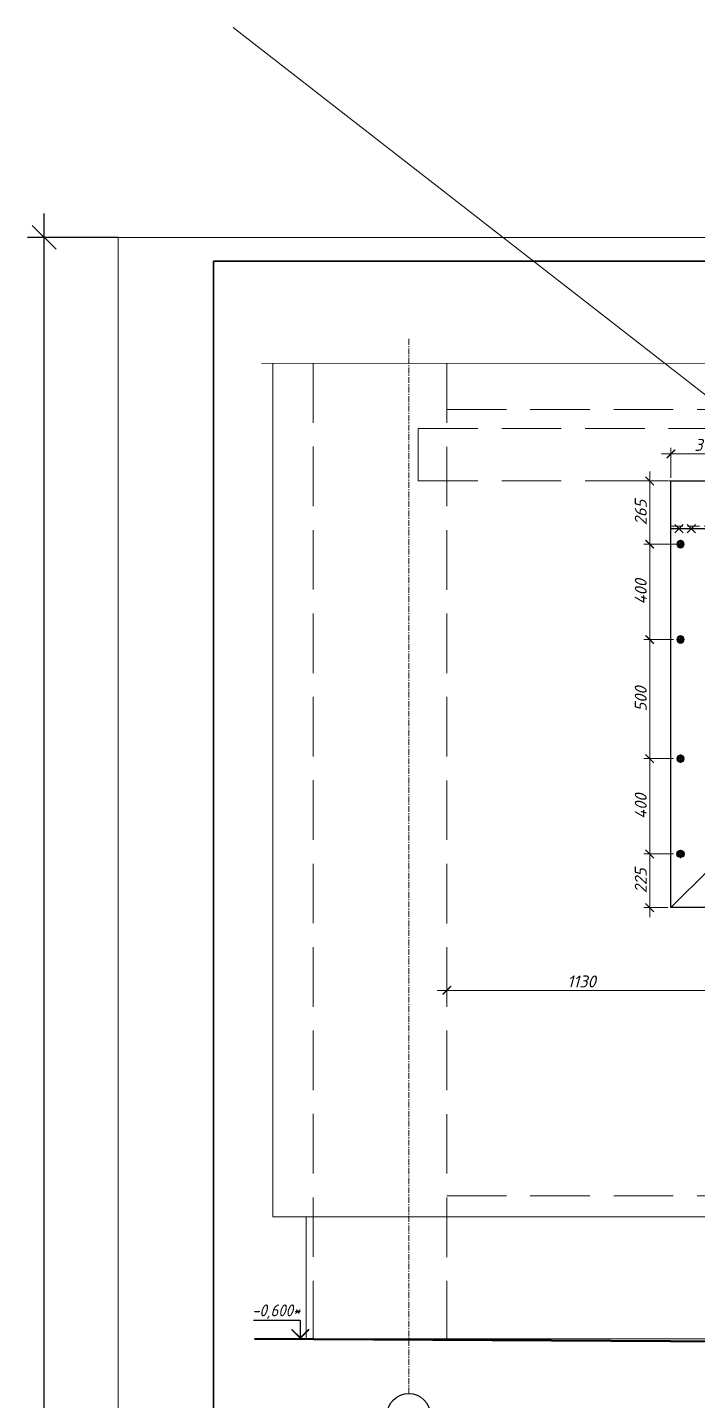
# Model space of a CAD drawing. Header units: millimetres. Extents: x 749182 to 2267578, y 70462 to 311449.
# Drawn here: x 2206757 to 2209567, y 207969 to 213730 of the extents above; entities that cross this region are included whole.
import ezdxf

# ---------------------------------------------------------------- set-up
doc = ezdxf.new("R2010")
doc.units = ezdxf.units.MM
for name, pattern in [('GOST2.303 4', [7, 5, -2, 0]), ('ГОСТ 2.303 4', [7, 5, -2, 0]), ('осеваяX2', [4, 2.5, -0.5, 0.5, -0.5])]:
    doc.linetypes.add(name, pattern=pattern)
doc.layers.get('Defpoints').update_dxf_attribs({"color": 255})
for name, color, linetype, lineweight in [('1Стены', 252, 'Continuous', 25), ('Оси', 165, 'осеваяX2', 13), ('Размер', 7, 'Continuous', 13), ('Размеры КР', 164, 'Continuous', 9), ('сварка', 156, 'Continuous', 9), ('Стены 1', 193, 'Continuous', 15), ('Шахты для нанесения на ТХ', 210, 'Continuous', 60), ('Штриховка в сечении', 7, 'Continuous', 5), ('штриховка кирпич', 42, 'Continuous', 5), ('Штрихока', 8, 'Continuous', 9)]:
    doc.layers.add(name, color=color, linetype=linetype, lineweight=lineweight)
for name, color, linetype in [('VPORTS', 7, 'Continuous'), ('металл', 124, 'Continuous'), ('Текст', 7, 'Continuous')]:
    doc.layers.add(name, color=color, linetype=linetype)
doc.styles.add('GOST', font='', dxfattribs={"width": 0.8, "oblique": 10})
doc.styles.add('GOST 2.304_new', font='isocpeur.ttf', dxfattribs={"width": 0.9, "oblique": 15})
doc.styles.add('БДА100', font='romand.shx', dxfattribs={"width": 0.7})
doc.styles.add('М2', font='isocpeui.ttf')
doc.styles.get('GOST').set_extended_font_data('GOST type A')
doc.linetypes.add('zem', pattern='A,1.9,[130,ltypeshp.shx,S=2.4,R=135,X=0.5,Y=-1.8],2,[130,ltypeshp.shx,S=2.4,R=135,X=0.5,Y=-1.8],2,[130,ltypeshp.shx,S=2.4,R=135,X=0.5,Y=-1.8],3.8', length=9.7)
doc.dimstyles.new('SPDS 1_20', dxfattribs={"dimscale": 20, "dimtxt": 2.5, "dimasz": 1.77, "dimexe": 1.25, "dimexo": 0.625, "dimtad": 1, "dimdec": 0, "dimrnd": 0.001, "dimtxsty": 'М2', "dimblk": 'ARCHTICK', "dimcen": 2.5, "dimdle": 2, "dimclrt": 256, "dimadec": 0, "dimazin": 2, "dimtfac": 0.75, "dimtdec": 0, "dimtmove": 1, "dimatfit": 3, "dimfxl": 0, "dimtolj": 1, "dimlwd": 9, "dimlwe": 9, "dimarcsym": 0})
doc.dimstyles.new('БДА1', dxfattribs={"dimtxt": 2, "dimasz": 1, "dimexe": 0.7, "dimexo": 0, "dimgap": 0.8, "dimtad": 1, "dimdec": 0, "dimrnd": 1, "dimzin": 0, "dimdsep": 46, "dimtxsty": 'БДА100', "dimblk": 'OBLIQUE', "dimcen": 2, "dimdle": 1, "dimadec": 0, "dimazin": 0, "dimtfac": 1, "dimtdec": 0, "dimtmove": 1, "dimatfit": 3, "dimldrblk": 'NONE', "dimfxl": 0, "dimtolj": 1, "dimtzin": 0, "dimlwd": -1, "dimlwe": -1, "dimarcsym": 0})

# ---------------------------------------------------------------- blocks, each defined once
blk = doc.blocks.new('_ArchTick')
at = {"color": 0, "linetype": 'ByBlock', "const_width": 0.15}
blk.add_lwpolyline([(-0.5, -0.5), (0.5, 0.5)], dxfattribs=at)
blk = doc.blocks.new('*D1103')
at = {"color": 0, "lineweight": 9, "ltscale": 20, "transparency": 16777216}
for p, q in [((2209645.6, 210214.9), (2209645.6, 209665.1)), ((2208515.6, 209795.1), (2208515.6, 209665.1)), ((2208475.6, 209690.1), (2209685.6, 209690.1))]:
    blk.add_line(p, q, dxfattribs=at)
at = {"layer": 'Defpoints', "color": 0, "lineweight": 20, "ltscale": 20, "transparency": 16777216}
for p in [(2209645.6, 210227.4), (2208515.6, 209807.6), (2209645.6, 209690.1)]:
    blk.add_point(p, dxfattribs=at)
at = {"color": 0, "lineweight": 9, "ltscale": 20, "transparency": 16777216, "xscale": 35.4, "yscale": 35.4, "zscale": 35.4, "rotation": 180}
blk.add_blockref('_ArchTick', (2208515.6, 209690.1), dxfattribs=at)
at = {"color": 0, "lineweight": 9, "ltscale": 20, "transparency": 16777216, "xscale": 35.4, "yscale": 35.4, "zscale": 35.4}
blk.add_blockref('_ArchTick', (2209645.6, 209690.1), dxfattribs=at)
at = {"ltscale": 20, "transparency": 16777216, "insert": (2209080.6, 209727.6), "char_height": 50, "attachment_point": 5, "style": 'М2'}
blk.add_mtext('\\A1;1130', dxfattribs=at)
blk = doc.blocks.new('м16')
at = {"layer": 'металл', "lineweight": 30, "ltscale": 20}
for p, q in [((-11, 6.4), (0, 12.7)), ((-11, -6.4), (-11, 6.4)), ((0, 12.7), (11, 6.4)), ((11, 6.4), (11, -6.4)), ((0, -12.7), (-11, -6.4)), ((11, -6.4), (0, -12.7))]:
    blk.add_line(p, q, dxfattribs=at)
blk.add_circle((0, 0), 15, dxfattribs=at)
for radius, start, end in [(10.4, 0, 180), (10.4, 180, 0), (6.92, 0, 180), (6.92, 180, 0)]:
    blk.add_arc((0, 0), radius, start, end, dxfattribs=at)
at = {"layer": 'металл', "linetype": 'Continuous', "lineweight": 25, "ltscale": 20}
blk.add_arc((0, 0), 8, 255, 165, dxfattribs=at)
at = {"layer": 'Оси', "ltscale": 20}
for p, q in [((17, 0), (-17.3, 0)), ((0, 17.3), (0, -17.3))]:
    blk.add_line(p, q, dxfattribs=at)
blk = doc.blocks.new('*D1113')
at = {"color": 0, "lineweight": 9, "ltscale": 20, "transparency": 16777216}
for p, q in [((2210323.8, 210227.4), (2210410.7, 210227.4)), ((2210385.7, 210267.4), (2210385.7, 208187.4)), ((2207938.1, 208227.4), (2210410.7, 208227.4))]:
    blk.add_line(p, q, dxfattribs=at)
at = {"layer": 'Defpoints', "color": 0, "lineweight": 20, "ltscale": 20, "transparency": 16777216}
for p in [(2210311.3, 210227.4), (2207925.6, 208227.4), (2210385.7, 208227.4)]:
    blk.add_point(p, dxfattribs=at)
at = {"color": 0, "lineweight": 9, "ltscale": 20, "transparency": 16777216, "xscale": 35.4, "yscale": 35.4, "zscale": 35.4}
for p, rotation in [((2210385.7, 210227.4), 90), ((2210385.7, 208227.4), 270)]:
    blk.add_blockref('_ArchTick', p, dxfattribs=dict(at, rotation=rotation))
at = {"ltscale": 20, "transparency": 16777216, "insert": (2210348.2, 209227.4), "char_height": 50, "attachment_point": 5, "rotation": 90, "style": 'М2'}
blk.add_mtext('\\A1;2000', dxfattribs=at)
blk = doc.blocks.new('*D1347')
at = {"layer": 'Defpoints', "color": 0, "lineweight": 20, "ltscale": 100, "transparency": 16777216}
for p in [(2209755.6, 211941.1), (2209455.6, 211827.4), (2209755.6, 211794.7)]:
    blk.add_point(p, dxfattribs=at)
at = {"layer": 'Шахты для нанесения на ТХ', "color": 0, "lineweight": 9, "ltscale": 100, "transparency": 16777216}
for p, q in [((2209455.6, 211839.9), (2209455.6, 211966.1)), ((2209755.6, 211807.2), (2209755.6, 211966.1)), ((2209415.6, 211941.1), (2209795.6, 211941.1))]:
    blk.add_line(p, q, dxfattribs=at)
at = {"layer": 'Шахты для нанесения на ТХ', "color": 0, "lineweight": 9, "ltscale": 100, "transparency": 16777216, "xscale": 35.4, "yscale": 35.4, "zscale": 35.4, "rotation": 180}
blk.add_blockref('_ArchTick', (2209455.6, 211941.1), dxfattribs=at)
at = {"layer": 'Шахты для нанесения на ТХ', "color": 0, "lineweight": 9, "ltscale": 100, "transparency": 16777216, "xscale": 35.4, "yscale": 35.4, "zscale": 35.4}
blk.add_blockref('_ArchTick', (2209755.6, 211941.1), dxfattribs=at)
at = {"layer": 'Шахты для нанесения на ТХ', "ltscale": 100, "transparency": 16777216, "insert": (2209605.6, 211978.6), "char_height": 50, "attachment_point": 5, "style": 'М2'}
blk.add_mtext('\\A1;300', dxfattribs=at)
blk = doc.blocks.new('*D1376')
at = {"layer": 'Defpoints', "color": 0, "lineweight": 20, "ltscale": 100, "transparency": 16777216}
for p in [(2209455.6, 211827.4), (2209366.4, 211562.4), (2209495.6, 211562.4)]:
    blk.add_point(p, dxfattribs=at)
at = {"layer": 'Шахты для нанесения на ТХ', "color": 0, "lineweight": 9, "ltscale": 100, "transparency": 16777216}
for p, q in [((2209366.4, 211867.4), (2209366.4, 211522.4)), ((2209443.1, 211827.4), (2209341.4, 211827.4)), ((2209483.1, 211562.4), (2209341.4, 211562.4))]:
    blk.add_line(p, q, dxfattribs=at)
at = {"layer": 'Шахты для нанесения на ТХ', "color": 0, "lineweight": 9, "ltscale": 100, "transparency": 16777216, "xscale": 35.4, "yscale": 35.4, "zscale": 35.4}
for p, rotation in [((2209366.4, 211827.4), 90), ((2209366.4, 211562.4), 270)]:
    blk.add_blockref('_ArchTick', p, dxfattribs=dict(at, rotation=rotation))
at = {"layer": 'Шахты для нанесения на ТХ', "ltscale": 100, "transparency": 16777216, "insert": (2209328.9, 211694.9), "char_height": 50, "attachment_point": 5, "rotation": 90, "style": 'М2'}
blk.add_mtext('\\A1;265', dxfattribs=at)
blk = doc.blocks.new('*D1367')
at = {"layer": 'Defpoints', "color": 0, "lineweight": 20, "ltscale": 100, "transparency": 16777216}
for p in [(2209495.6, 211562.4), (2209366.4, 211162.4), (2209478.3, 211162.4)]:
    blk.add_point(p, dxfattribs=at)
at = {"layer": 'Шахты для нанесения на ТХ', "color": 0, "lineweight": 9, "ltscale": 100, "transparency": 16777216}
for p, q in [((2209366.4, 211602.4), (2209366.4, 211122.4)), ((2209483.1, 211562.4), (2209341.4, 211562.4)), ((2209465.8, 211162.4), (2209341.4, 211162.4))]:
    blk.add_line(p, q, dxfattribs=at)
at = {"layer": 'Шахты для нанесения на ТХ', "color": 0, "lineweight": 9, "ltscale": 100, "transparency": 16777216, "xscale": 35.4, "yscale": 35.4, "zscale": 35.4}
for p, rotation in [((2209366.4, 211562.4), 90), ((2209366.4, 211162.4), 270)]:
    blk.add_blockref('_ArchTick', p, dxfattribs=dict(at, rotation=rotation))
at = {"layer": 'Шахты для нанесения на ТХ', "ltscale": 100, "transparency": 16777216, "insert": (2209328.9, 211362.4), "char_height": 50, "attachment_point": 5, "rotation": 90, "style": 'М2'}
blk.add_mtext('\\A1;400', dxfattribs=at)
blk = doc.blocks.new('*D1368')
at = {"layer": 'Defpoints', "color": 0, "lineweight": 20, "ltscale": 100, "transparency": 16777216}
for p in [(2209478.3, 211162.4), (2209366.4, 210662.4), (2209478.3, 210662.4)]:
    blk.add_point(p, dxfattribs=at)
at = {"layer": 'Шахты для нанесения на ТХ', "color": 0, "lineweight": 9, "ltscale": 100, "transparency": 16777216}
for p, q in [((2209366.4, 211202.4), (2209366.4, 210622.4)), ((2209465.8, 211162.4), (2209341.4, 211162.4)), ((2209465.8, 210662.4), (2209341.4, 210662.4))]:
    blk.add_line(p, q, dxfattribs=at)
at = {"layer": 'Шахты для нанесения на ТХ', "color": 0, "lineweight": 9, "ltscale": 100, "transparency": 16777216, "xscale": 35.4, "yscale": 35.4, "zscale": 35.4}
for p, rotation in [((2209366.4, 211162.4), 90), ((2209366.4, 210662.4), 270)]:
    blk.add_blockref('_ArchTick', p, dxfattribs=dict(at, rotation=rotation))
at = {"layer": 'Шахты для нанесения на ТХ', "ltscale": 100, "transparency": 16777216, "insert": (2209328.9, 210912.4), "char_height": 50, "attachment_point": 5, "rotation": 90, "style": 'М2'}
blk.add_mtext('\\A1;500', dxfattribs=at)
blk = doc.blocks.new('*D1369')
at = {"layer": 'Defpoints', "color": 0, "lineweight": 20, "ltscale": 100, "transparency": 16777216}
for p in [(2209478.3, 210662.4), (2209366.4, 210262.4), (2209478.3, 210262.4)]:
    blk.add_point(p, dxfattribs=at)
at = {"layer": 'Шахты для нанесения на ТХ', "color": 0, "lineweight": 9, "ltscale": 100, "transparency": 16777216}
for p, q in [((2209366.4, 210702.4), (2209366.4, 210222.4)), ((2209465.8, 210662.4), (2209341.4, 210662.4)), ((2209465.8, 210262.4), (2209341.4, 210262.4))]:
    blk.add_line(p, q, dxfattribs=at)
at = {"layer": 'Шахты для нанесения на ТХ', "color": 0, "lineweight": 9, "ltscale": 100, "transparency": 16777216, "xscale": 35.4, "yscale": 35.4, "zscale": 35.4}
for p, rotation in [((2209366.4, 210662.4), 90), ((2209366.4, 210262.4), 270)]:
    blk.add_blockref('_ArchTick', p, dxfattribs=dict(at, rotation=rotation))
at = {"layer": 'Шахты для нанесения на ТХ', "ltscale": 100, "transparency": 16777216, "insert": (2209328.9, 210462.4), "char_height": 50, "attachment_point": 5, "rotation": 90, "style": 'М2'}
blk.add_mtext('\\A1;400', dxfattribs=at)
blk = doc.blocks.new('*D1370')
at = {"layer": 'Defpoints', "color": 0, "lineweight": 20, "ltscale": 100, "transparency": 16777216}
for p in [(2209478.3, 210262.4), (2209366.4, 210037.4), (2209455.6, 210037.4)]:
    blk.add_point(p, dxfattribs=at)
at = {"layer": 'Шахты для нанесения на ТХ', "color": 0, "lineweight": 9, "ltscale": 100, "transparency": 16777216}
for p, q in [((2209366.4, 210302.4), (2209366.4, 209997.4)), ((2209465.8, 210262.4), (2209341.4, 210262.4)), ((2209443.1, 210037.4), (2209341.4, 210037.4))]:
    blk.add_line(p, q, dxfattribs=at)
at = {"layer": 'Шахты для нанесения на ТХ', "color": 0, "lineweight": 9, "ltscale": 100, "transparency": 16777216, "xscale": 35.4, "yscale": 35.4, "zscale": 35.4}
for p, rotation in [((2209366.4, 210262.4), 90), ((2209366.4, 210037.4), 270)]:
    blk.add_blockref('_ArchTick', p, dxfattribs=dict(at, rotation=rotation))
at = {"layer": 'Шахты для нанесения на ТХ', "ltscale": 100, "transparency": 16777216, "insert": (2209328.9, 210149.9), "char_height": 50, "attachment_point": 5, "rotation": 90, "style": 'М2'}
blk.add_mtext('\\A1;225', dxfattribs=at)
blk = doc.blocks.new('_Oblique')
at = {"color": 0, "linetype": 'ByBlock', "lineweight": -2}
blk.add_line((-0.5, -0.5), (0.5, 0.5), dxfattribs=at)
blk = doc.blocks.new('*D715')
at = {"layer": 'Defpoints', "color": 0, "transparency": 16777216}
for p, q in [((-15.52, -5), (-15.52, 425)), ((0, 420), (-19.02, 420)), ((0, 0), (-19.02, 0))]:
    blk.add_line(p, q, dxfattribs=at)
for p in [(-15.52, 420), (0, 420), (0, 0)]:
    blk.add_point(p, dxfattribs=at)
at = {"layer": 'Defpoints', "color": 0, "transparency": 16777216, "xscale": 5, "yscale": 5, "zscale": 5}
for p, rotation in [((-15.52, 420), 90), ((-15.52, 0), 270)]:
    blk.add_blockref('_Oblique', p, dxfattribs=dict(at, rotation=rotation))
at = {"layer": 'Defpoints', "color": 0, "lineweight": 0, "transparency": 16777216, "insert": (-24.52, 148.5), "char_height": 10, "attachment_point": 5, "rotation": 90, "style": 'БДА100'}
blk.add_mtext('\\A1;420', dxfattribs=at)
blk = doc.blocks.new('_None')
blk = doc.blocks.new('*U713')
at = {"color": 44, "lineweight": 20, "ltscale": 10}
for p, q in [((594, 420), (0, 420)), ((0, 420), (0, 0))]:
    blk.add_line(p, q, dxfattribs=at)
at = {"color": 137, "lineweight": 35, "ltscale": 10}
for p, q in [((589, 415), (20, 415)), ((20, 415), (20, 5))]:
    blk.add_line(p, q, dxfattribs=at)
at = {"color": 44, "lineweight": 13, "style": 'GOST', "oblique": 10, "width": 0.8}
for tag in ['ФОРМАТВЕРТ', 'ФОРМАТГОРИЗ']:
    blk.add_attdef(tag, (542.98, 1.6), '', height=2, dxfattribs=at)
at = {"layer": 'Defpoints', "color": 251, "lineweight": 0}
dim = blk.add_linear_dim(base=(-15.52, 420), p1=(0, 0), p2=(0, 420), angle=90, dimstyle='БДА1', override={"dimscale": 5}, dxfattribs=at)
dim.commit()
dim.dimension.update_dxf_attribs({"geometry": '*D715', "text_midpoint": (-15.52, 148.5), "dimtype": 128})

msp = doc.modelspace()

# ---------------------------------------------------------------- linework, layer by layer
at = {"color": 7, "lineweight": 50}
msp.add_line((2214643.9355, 208189.5061), (2207708.3794, 208228.6073), dxfattribs=at)
at = {"layer": '1Стены', "color": 0, "linetype": 'ГОСТ 2.303 4', "lineweight": 13, "ltscale": 10}
msp.add_line((2209455.6093, 211637.4052), (2211735.6093, 211637.4052), dxfattribs=at)
at = {"layer": 'VPORTS', "ltscale": 100, "const_width": 6}
msp.add_lwpolyline([(2207937.5403, 208267.9772), (2207901.0759, 208231.5128), (2207864.6114, 208267.9772)], dxfattribs=at)
at = {"layer": 'металл'}
for p, q in [((2209455.6093, 211627.4052), (2211735.6093, 211627.4052)), ((2209615.6093, 210197.4052), (2209455.6093, 210037.4052))]:
    msp.add_line(p, q, dxfattribs=at)
msp.add_lwpolyline([(2211735.6093, 210317.4052), (2211735.6093, 210037.4052), (2209455.6093, 210037.4052), (2209455.6093, 211827.4052), (2211735.6093, 211827.4052), (2211735.6093, 211377.4052)], dxfattribs=at)
at = {"layer": 'Оси', "ltscale": 10}
msp.add_lwpolyline([(2208355.6093, 207998.5285), (2208355.6093, 212425.3681)], dxfattribs=at)
at = {"layer": 'Оси', "linetype": 'Continuous', "lineweight": 25, "ltscale": 100}
msp.add_circle((2208355.6093, 207908.5604), 89.968, dxfattribs=at)
at = {"layer": 'Размеры КР', "lineweight": 20}
msp.add_line((2207618.7561, 213730.1269), (2219948.2634, 204134.1335), dxfattribs=at)
at = {"layer": 'сварка', "color": 0, "linetype": 'Continuous', "ltscale": 15}
for p, q in [((2209471.4154, 211645.4052), (2209507.4154, 211609.4052)), ((2209507.4154, 211645.4052), (2209471.4154, 211609.4052)), ((2209523.1748, 211645.4052), (2209559.1748, 211609.4052)), ((2209559.1748, 211645.4052), (2209523.1748, 211609.4052))]:
    msp.add_line(p, q, dxfattribs=at)
at = {"layer": 'Стены 1'}
for p, q in [((2207785.6093, 212321.6578), (2207785.6093, 208739.8222)), ((2214643.2721, 208739.8222), (2207785.6093, 208739.8222)), ((2207925.6093, 208739.8222), (2207925.6093, 208227.3826))]:
    msp.add_line(p, q, dxfattribs=at)
at = {"layer": 'Текст', "linetype": 'Continuous', "ltscale": 50}
msp.add_line((2207901.0759, 208304.4709), (2207901.0759, 208227.1519), dxfattribs=at)
msp.add_lwpolyline([(2207901.0759, 208304.4709), (2207704.2528, 208304.4709)], dxfattribs=at)
at = {"layer": 'Штриховка в сечении', "linetype": 'GOST2.303 4', "ltscale": 50}
for p, q in [((2207955.6093, 212321.5661), (2207955.6093, 208227.2135)), ((2208515.6093, 212321.2643), (2208515.6093, 208224.0563)), ((2208515.6093, 212127.4052), (2214638.8927, 212127.4052)), ((2208395.6093, 212047.4052), (2214639.0018, 212047.4052)), ((2208395.6093, 212047.4052), (2208395.6093, 211827.4052)), ((2208395.6093, 211827.4052), (2214739.4431, 211827.4052)), ((2208515.6093, 208827.4052), (2214643.1665, 208827.4052))]:
    msp.add_line(p, q, dxfattribs=at)
at = {"layer": 'штриховка кирпич', "linetype": 'Continuous', "ltscale": 20}
msp.add_lwpolyline([(2207737.9537, 212321.6834), (2211723.9448, 212319.5353), (2211741.5513, 212394.5104), (2211776.3381, 212244.4608), (2211793.9447, 212319.4358), (2214694.1145, 212316.677)], dxfattribs=at)
at = {"layer": 'Штрихока', "linetype": 'zem', "ltscale": 30}
msp.add_line((2207844.3252, 208227.8409), (2214643.9355, 208189.5061), dxfattribs=at)

# ---------------------------------------------------------------- block references
at = {"xscale": 20, "yscale": 20, "zscale": 20}
msp.add_blockref('*U713', (2207136.9325, 204449.4341), dxfattribs=at)
at = {"layer": 'Размер', "xscale": -1, "rotation": 89.99999999988889}
for p in [(2209495.6093, 211562.395), (2209495.6093, 211162.395), (2209495.6093, 210662.395)]:
    msp.add_blockref('м16', p, dxfattribs=at)
at = {"layer": 'Размер', "rotation": 90.00000000011116}
msp.add_blockref('м16', (2209495.6093, 210262.4154), dxfattribs=at)

# ---------------------------------------------------------------- texts
at = {"layer": 'Текст', "linetype": 'Continuous', "ltscale": 50, "insert": (2207900.4705, 208372.4709), "char_height": 50, "width": 221.931818, "attachment_point": 3, "rotation": 360, "style": 'GOST 2.304_new'}
msp.add_mtext('-0,600*', dxfattribs=at)

# ---------------------------------------------------------------- dimensions: what is measured, and where the dimension line sits
at = {"ltscale": 20}
dim = msp.add_linear_dim(base=(2210385.7267, 208227.3826), p1=(2210311.324, 210227.4052), p2=(2207925.6093, 208227.3826), angle=90, dimstyle='SPDS 1_20', override={"dimtxsty": 'М2'}, dxfattribs=at)
dim.commit()
dim.dimension.update_dxf_attribs({"geometry": '*D1113', "text_midpoint": (2210348.2267, 209227.3939)})
dim = msp.add_linear_dim(base=(2209645.6093, 209690.1216), p1=(2208515.6093, 209807.5619), p2=(2209645.6093, 210227.4052), dimstyle='SPDS 1_20', override={"dimtxsty": 'М2'}, dxfattribs=at)
dim.commit()
dim.dimension.update_dxf_attribs({"geometry": '*D1103', "text_midpoint": (2209080.6093, 209727.6216)})
at = {"layer": 'Шахты для нанесения на ТХ', "ltscale": 100}
dim = msp.add_linear_dim(base=(2209755.6093, 211941.0643), p1=(2209455.6093, 211827.4052), p2=(2209755.6093, 211794.6909), dimstyle='SPDS 1_20', dxfattribs=at)
dim.commit()
dim.dimension.update_dxf_attribs({"geometry": '*D1347', "text_midpoint": (2209605.6093, 211978.5643)})
for base, p1, p2, picture, middle in [((2209366.3684, 211562.395), (2209455.6093, 211827.4052), (2209495.6093, 211562.395), '*D1376', (2209328.8684, 211694.9001)), ((2209366.3684, 211162.395), (2209495.6093, 211562.395), (2209478.3236, 211162.395), '*D1367', (2209328.8684, 211362.395)), ((2209366.3684, 210662.395), (2209478.3236, 211162.395), (2209478.3236, 210662.395), '*D1368', (2209328.8684, 210912.395)), ((2209366.3684, 210262.4154), (2209478.3236, 210662.395), (2209478.3236, 210262.4154), '*D1369', (2209328.8684, 210462.4052)), ((2209366.3684, 210037.4052), (2209478.3236, 210262.4154), (2209455.6093, 210037.4052), '*D1370', (2209328.8684, 210149.9103))]:
    dim = msp.add_linear_dim(base=base, p1=p1, p2=p2, angle=90, dimstyle='SPDS 1_20', dxfattribs=at)
    dim.commit()
    dim.dimension.update_dxf_attribs({"geometry": picture, "text_midpoint": middle})

doc.saveas('drawing.dxf')
